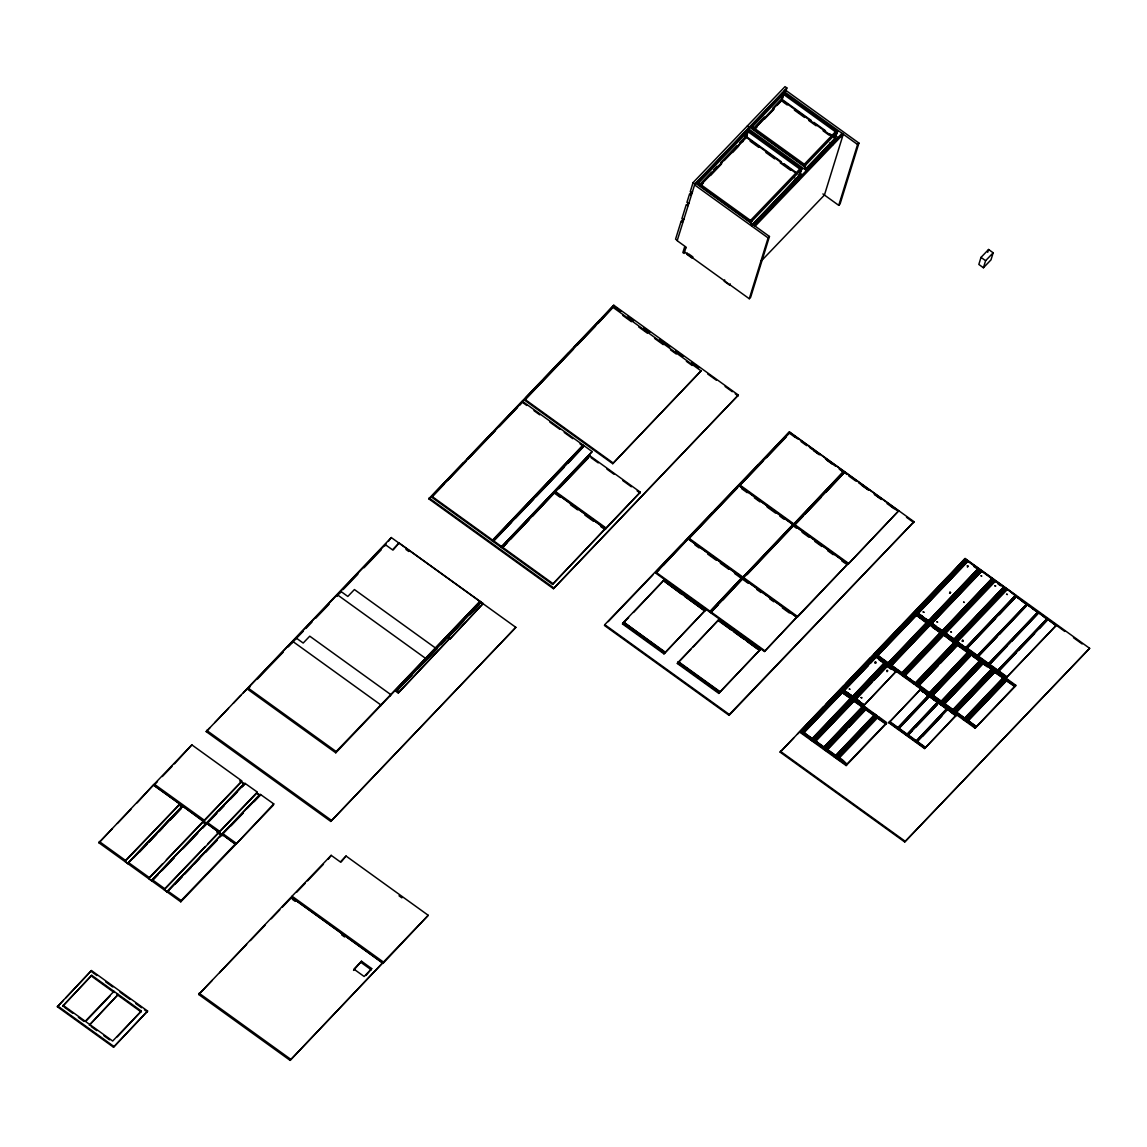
<?xml version="1.0" encoding="UTF-8"?>
<svg xmlns="http://www.w3.org/2000/svg" width="1147" height="1147" viewBox="0 0 1147 1147"><rect width="100%" height="100%" fill="white"/><g stroke="black" fill="none" stroke-linecap="round" stroke-linejoin="round"><path stroke-width="1.5" d="M887.491 671.511L886.817 671.583M206.947 824.134L182.631 806.054L183.047 807.33M222.26 835.604L222.088 834.399M260.756 795.416L260.226 794.269L273.746 803.904L273.344 805.18L235.737 844.45L222.016 834.299L235.364 843.977L234.977 845.239L180.782 901.814L167.003 891.879L168.15 892.122L167.62 890.932L181.183 900.538L180.782 901.814M681.662 221.428L684.128 218.905M685.791 247.967L684.573 247.078L682.866 252.584L684.099 253.458L686.064 247.121L677.174 240.712L694.896 183.95L749.091 127.374L747.256 126.055L693.06 182.617L690.222 191.793L691.741 192.667L691.053 195.148L689.548 194.001L686.924 202.431L688.472 203.435L687.77 205.786L686.25 204.639L681.848 218.848C684.372 218.747 682.694 224.339 681.175 221.07L675.569 239.15L677.404 240.483M690.035 194.359L692.501 191.836M98.886 842.773L153.469 784.921L179.62 803.775L179.047 804.592L181.843 806.671L127.575 863.447L98.886 842.773L112.435 828.621M57.35 1006.722L91.445 970.548L147.605 1011.052L113.51 1047.211L57.35 1006.722L63.386 1000.413M91.731 975.308L62.784 1006.091L91.731 975.308L141.353 1011.081L117.195 1036.888M65.809 997.89L91.445 970.548M127.575 863.447L181.843 806.671M127.79 863.605L128.937 863.849L128.693 862.702L149.21 877.498L148.651 878.33L151.375 880.609L127.79 863.605L182.043 806.814M153.469 784.921L137.066 802.9M206.675 823.288L153.841 785.408L154.228 784.132L191.85 744.862L241.773 780.863C238.347 781.681 250.275 787.258 239.68 780.906M89.28 1025.203L118.227 994.406L90.484 1023.956M113.682 992.169L113.94 991.323L85.251 1021.26M191.85 744.862L174.459 763.873M151.576 880.753L205.843 823.976L151.576 880.753L166.788 891.721L221.056 834.944L218.174 832.736L219.579 831.26L207.234 822.413L207.105 823.546L216.812 813.409M206.202 731.6L391.27 537.542L515.849 627.352L330.78 821.424L206.202 731.6L209.915 727.714M113.51 1047.211L147.605 1011.052M166.788 891.721L164.064 889.441L164.638 888.624L152.479 879.849L152.723 881.011L151.648 880.552M154.228 784.132L204.166 820.134C200.108 820.635 209.299 826.528 202.79 822.041M247.652 689.261L248.039 687.999L336.171 751.543L335.77 752.805L247.652 689.261L250.118 686.695M245.272 783.931L244.755 783.172L257.2 791.989L256.627 792.806L259.423 794.885L221.744 834.356L206.589 823.188L244.211 783.917L244.856 784.362M221.056 834.944L216.84 832.163M221.185 835.303L222.031 835.589M221.744 834.356L206.589 823.188M292.299 642.65L292.7 641.374L380.818 704.918L380.431 706.194M295.639 639.166L296.026 637.904L303.181 643.051L309.762 636.184L390.74 694.566L390.353 695.842M235.737 844.45L273.746 803.904M259.423 794.885L256.598 793.093M198.703 994.492L291.281 896.983L382.682 962.878L290.105 1060.373L198.703 994.492L212.224 980.37M336.96 596.024L337.347 594.763L425.48 658.306L425.093 659.568M340.286 592.555L340.688 591.279L347.828 596.44L354.423 589.558L435.401 647.955L435 649.216M384.948 545.929L385.335 544.667L392.489 549.814L399.07 542.947L480.048 601.329L335.77 752.805M391.27 537.542L388.389 541.398M399.07 542.947L393.192 549.943M292.041 896.194L291.653 897.456L383.041 963.351L428.247 915.306L346.036 856.035L340.358 861.956L331.168 855.332L292.041 896.194L383.442 962.075L383.041 963.351M428.849 498.873L613.788 305.231L738.367 395.055L553.428 588.698L428.849 498.873L463.546 462.642M330.78 821.424L515.849 627.352M431.645 497.181L522.731 401.522L583.178 445.108L492.092 540.767L431.645 497.181L443.918 484.364M331.168 855.332L328.343 859.16M396.217 691.512L447.545 637.072L449.581 638.549L398.253 692.989L396.217 691.512L411.974 675.053M346.036 856.035L341.103 862.042M398.253 692.989L449.581 638.549M290.105 1060.373L382.682 962.878M447.545 637.072L441.079 644.671M447.904 637.546L481.066 602.06L483.116 603.537L449.954 639.022L447.904 637.546L463.689 621.072M520.021 404.934L522.731 401.522M449.954 639.022L483.116 603.537M524.595 400.16L612.957 307.339L701.075 370.882L612.713 463.689L524.595 400.16L573.529 349.061M353.548 970.405L361.506 961.229L371.714 968.598L365.922 975.509M492.092 540.767L583.178 445.108M493.124 541.513L584.21 445.839L592.167 451.588L501.081 547.248L493.124 541.513L511.533 522.286M480.679 603.336L481.066 602.06M501.081 547.248L592.167 451.588M502.099 547.979L554.818 492.378L605.258 528.753L552.553 584.353L502.099 547.979L506.988 542.889M532.595 516.15L554.818 492.378M555.578 491.59L555.32 492.436L605.759 528.81L640.313 492.163L589.859 455.803L555.578 491.59L606.017 527.964L605.759 528.81M612.957 307.339L598.003 323.511M602.376 317.719L613.788 305.231M584.21 445.839L567.994 463.345M589.601 456.649L589.859 455.803M552.553 584.353L605.258 528.753M553.428 588.698L738.367 395.055M612.713 463.689L701.075 370.882M687.211 252.856L686.781 254.261L692.401 258.319L692.831 256.899L688.616 253.874M742.869 141.698L743.156 140.78M746.769 132.507L745.464 136.737L744.847 136.292M747.242 132.034L749.651 127.217L807.76 169.111M746.597 130.658L748.274 131.059L746.525 136.694L700.014 185.255M604.756 624.671L604.483 625.502L729.076 715.327L914.016 521.699L789.423 431.874L604.756 624.671L729.334 714.481L729.076 715.327M724.689 279.882L724.259 281.287L729.865 285.331L730.309 283.926M781.322 96.391L782.24 93.437L781.537 98.112M783.487 95.258L782.168 99.488L753.851 129.052M785.881 91.115L786.856 87.946L785.021 86.627L747.4 125.883L749.249 127.217L786.856 87.946M663.97 653.862L705.262 610.462L663.941 580.138L705.849 609.559L663.97 653.862L622.506 623.968L623.222 622.649L664.543 652.973L623.222 622.649M684.802 596.497L704.817 610.935L663.482 580.611L623.681 622.176L665.002 652.5M750.869 224.152L751.744 221.328L750.066 220.927L800.248 168.537L801.022 169.899L799.273 175.534M655.797 573.17L688.085 538.904L741.894 577.701L709.62 611.968L655.797 573.17L659.496 569.313M684.53 252.053L749.278 298.736L768.103 237.902L769.465 236.483L695.842 183.391L694.48 184.825L768.103 237.902M769.465 236.483L750.64 297.317L749.278 298.736M663.482 580.611L681.935 594.433M664.4 579.665L633.517 612.469M800.334 177.341L797.05 182.144L794.211 180.093M801.925 168.939L750.841 222.274L696.415 183.033L747.5 129.697L801.925 168.939L798.728 177.298L798.398 175.935M688.085 538.904L663.195 565.457M688.573 538.961L739.012 485.726L792.835 524.523L792.563 525.369L742.396 577.758L688.573 538.961L737.535 487.848M804.692 167.978L805.567 165.154L803.875 164.738L835.891 131.317L836.665 132.679L834.916 138.314L834.758 137.396M834.658 139.16L834.371 140.077L837.582 131.733L783.143 92.491L750.224 126.858L804.649 166.1L837.582 131.733M829.711 133.755L835.374 137.841L835.116 138.687L805.567 169.541M731.055 629.846L718.194 620.57L718.782 619.681L760.69 649.102L718.796 693.405L677.347 663.511L678.063 662.192L719.384 692.501L678.063 662.192M677.92 662.608L718.323 620.154L759.658 650.464L746.783 641.187M840.995 136.694L842.041 133.324L753.937 225.285M738.754 486.572L739.012 485.726M739.514 485.783L789.953 432.548L843.762 471.345L793.323 524.58L739.514 485.783L762.769 461.51M705.262 610.462L705.849 609.559M709.62 611.968L741.894 577.701M710.638 612.713L742.912 578.446L796.735 617.244L764.447 651.51L710.638 612.713L718.022 604.999M822.901 193.929L838.729 205.342L857.569 144.508L858.931 143.088L785.294 89.996L783.931 91.43L857.569 144.508M858.931 143.088L840.091 203.922L838.729 205.342M693.261 646.894L719.226 619.208M742.396 577.758L792.835 524.523M722.954 599.852L742.912 578.446M743.672 577.644L743.414 578.489L797.222 617.301L847.662 564.066L793.853 525.269L743.672 577.644L797.48 616.455L797.222 617.301M789.423 431.874L763.142 459.89M789.953 432.548L789.695 433.394L795.358 437.48M718.796 693.405L719.513 692.085M759.787 650.048L719.843 692.028L678.379 662.134M793.323 524.58L843.762 471.345M747.084 574.661L793.853 525.269M794.341 525.312L844.794 472.091L898.603 510.888L848.163 564.123L794.341 525.312L802.914 516.379M760.69 649.102L760.103 649.991L718.653 620.097M764.447 651.51L796.735 617.244M844.794 472.091L826.17 492.092M780.132 752.145L965.071 558.503L1089.65 648.327L904.711 841.97L780.132 752.145L793.767 737.908M848.163 564.123L898.603 510.888M850.472 698.58L842.299 692.688L850.916 698.107L842.758 692.215L843.332 691.326L851.504 697.204L851.246 698.05L810.9 740.173L800.176 732.446L840.78 689.476L842.113 690.437L841.525 691.34L840.206 690.379M801.638 732.976L802.226 732.073L800.893 731.126L802.871 733.851C809.596 734.697 819.359 745.765 803.316 733.377M802.556 732.03L841.21 691.383L839.876 690.422L841.081 691.813L802.556 732.03L801.223 731.069M802.871 733.851L803.445 732.962M811.488 739.27L803.904 732.489L842.428 692.272M810.9 740.173L811.617 738.854M811.947 738.797L850.601 698.165M862.214 707.054L854.042 701.161L862.673 706.581L854.501 700.688L855.089 699.785L863.247 705.677L862.988 706.523L822.643 748.633L811.933 740.905L852.522 697.95L853.855 698.91L853.268 699.799L851.949 698.838M813.381 741.435L813.969 740.546L812.635 739.586L814.614 742.324C821.338 743.156 831.102 754.239 815.058 741.851M814.298 740.489L852.952 699.856L851.619 698.896L852.823 700.272L814.298 740.489L812.965 739.543M814.614 742.324L815.202 741.421M823.231 747.744L815.646 740.948L854.171 700.731M828.306 703.082L840.78 689.476M822.643 748.633L823.36 747.314M841.411 689.118L842.744 690.064L841.411 689.118L873.555 655.267L874.889 656.227L842.744 690.064M823.689 747.271L862.343 706.624M847.146 692.444L852.594 696.372L844.092 690.537L876.107 657.102L884.28 662.995L852.45 696.788L841.869 688.644L844.421 690.48M841.525 691.34L842.113 690.437M863.691 707.312L865.01 708.273L865.598 707.369L864.279 706.409L823.675 749.378L834.385 757.106L874.731 714.997L874.989 714.151L866.831 708.258L866.243 709.147L874.415 715.04L865.784 709.62L873.957 715.513M825.123 749.909L825.711 749.005L824.392 748.059L826.356 750.798C833.08 751.629 842.844 762.698 826.801 750.31M842.758 692.215L843.332 691.326M826.041 748.962L864.695 708.316L863.361 707.355L864.566 708.746L826.041 748.962L824.707 748.002M826.356 750.798L826.944 749.894M834.973 756.203L827.388 749.421L865.913 709.204M981.015 257.387L978.835 264.441L983.423 267.753L990.994 259.853L993.173 252.799L988.585 249.487L981.015 257.387L985.603 260.699L983.423 267.753M987.71 252.311L988.585 249.487M850.916 698.107L851.504 697.204M852.135 696.846L884.28 662.995M834.385 757.106L835.102 755.787M811.933 740.905L852.522 697.95M853.153 697.577L854.486 698.537L853.153 697.577L885.298 663.74L886.631 664.687L854.615 698.107M835.432 755.73L874.086 715.097M864.207 705.262L855.834 698.996L887.85 665.575L896.022 671.468L864.207 705.262L853.612 697.104L860.25 701.892M885.699 723.986L877.527 718.094L886.158 723.513L877.985 717.621L878.573 716.717L886.731 722.61L886.473 723.456L846.142 765.565L835.417 757.837L876.021 714.882L877.34 715.843L876.752 716.732L875.433 715.771M853.268 699.799L853.855 698.91M836.866 758.368L837.453 757.479L836.134 756.518L836.866 758.368L838.099 759.257L838.686 758.368L846.715 764.676L838.686 758.368M854.501 700.688L855.089 699.785M837.783 757.421L876.437 716.789L875.104 715.828L876.308 717.205L837.783 757.421L836.45 756.475M838.099 759.257L846.4 764.719L846.142 765.565M847.174 764.203C830.385 752.805 843.346 758.353 846.715 764.676M872.838 656.586L875.519 658.005M873.555 655.267L874.76 656.643M914.073 613.258L915.392 614.218L915.98 613.315L914.661 612.369L874.057 655.324L886.817 664.529L927.163 622.405L927.421 621.559L917.213 614.204L916.625 615.093L926.833 622.463L916.295 615.15L926.389 622.936M875.505 655.855L876.093 654.966L874.774 654.005L876.738 656.744C883.62 657.934 897.169 671.31 878.473 657.188M876.423 654.908L915.077 614.262L913.743 613.315L914.948 614.692L876.423 654.908L875.089 653.948M876.107 657.102L870.745 662.995M876.738 656.744L877.326 655.84M887.405 663.626L877.77 655.367L916.295 615.15M862.673 706.581L863.247 705.677M863.877 705.305L896.022 671.468M827.331 745.55L864.279 706.409M865.01 708.273L865.598 707.369M866.243 709.147L866.831 708.258M885.298 663.74L886.502 665.117L854.486 698.537M886.502 665.117L887.534 663.21M887.864 663.152L926.518 622.52M932.511 627.352L940.626 632.398L930.403 625.043L930.991 624.14L941.214 631.51L940.941 632.355L900.61 674.465L887.835 665.26L888.552 663.941L890.516 666.679C899.449 669.26 911.879 681.762 890.975 666.206M874.114 680.214L887.85 665.575M889.757 665.317L888.552 663.941M888.882 663.884L927.536 623.251L928.855 624.212L890.201 664.844L888.423 664.371M889.298 665.79L889.886 664.902M874.415 715.04L874.989 714.151M890.201 664.844L928.855 624.212M890.516 666.679L891.104 665.776M853.755 738.697L876.021 714.882M901.184 673.561L891.563 665.303L930.088 625.086L940.167 632.872M876.752 716.732L877.34 715.843M877.985 717.621L886.158 723.513M878.573 716.717L877.211 716.258M899.721 628.527L914.661 612.369M915.277 611.996L965.588 559.191L966.792 560.568L916.611 612.957L915.406 611.566L928.367 621.144L978.362 568.382L968.154 561.026L917.973 613.416L928.497 620.728L925.944 618.878M915.392 614.218L915.98 613.315M916.611 612.957L966.921 560.137M916.625 615.093L917.213 614.204M900.61 674.465L901.313 673.146M901.642 673.088L940.296 632.456M954.992 641.445L954.404 642.334L944.196 634.979L944.784 634.076L954.992 641.445L954.734 642.291L914.388 684.401L901.628 675.196L902.345 673.877L903.664 674.837L903.09 675.741L904.309 676.615L904.897 675.726L914.976 683.512L904.897 675.726M903.535 675.268L902.345 673.877M902.66 673.834L941.314 633.187L942.648 634.148L903.994 674.78L902.216 674.307M903.09 675.741L903.664 674.837M888.853 722.768L920.396 689.562L928.439 695.871L897.026 728.66L888.853 722.768L920.396 689.562M903.994 674.78L942.648 634.148M904.309 676.615L914.646 683.555L914.388 684.401M905.212 675.669L915.435 683.038L905.212 675.669L943.866 635.037L953.96 642.822L943.866 635.037M926.833 622.463L927.421 621.559M928.726 624.628L927.536 623.251M928.052 621.201L978.362 568.382M927.851 623.194L928.439 622.305L929.773 623.265L929.185 624.154L927.407 623.667M928.439 622.305L909.843 642.291M929.07 621.932L979.38 569.127L980.714 570.088L930.389 622.893L929.07 621.932L929.701 621.559M929.185 624.154L929.773 623.265M897.026 728.66L928.253 695.498L920.08 689.605L928.568 695.44M930.389 622.893L980.714 570.088M930.088 625.086L891.434 665.733M898.044 729.392L929.586 696.186L937.629 702.494L906.216 735.284L898.044 729.392L929.586 696.186M930.403 625.043L930.991 624.14M942.16 631.079L931.751 623.351L981.932 570.962L992.141 578.332L942.16 631.079L929.199 621.516M918.546 686.078L915.679 684.3L915.406 685.146L928.181 694.336L968.785 651.381L958.562 644.026L957.989 644.915L968.197 652.285L957.659 644.972L919.134 685.189L928.755 693.448L918.675 685.662L928.755 693.448M917.328 685.203L916.123 683.827M916.453 683.77L955.107 643.123L956.426 644.084L917.772 684.73L915.994 684.243M916.869 685.677L917.457 684.773M917.772 684.73L956.426 644.084M918.087 686.551L918.675 685.662M906.216 735.284L937.443 702.122L929.271 696.229L937.759 702.079M907.234 736.03L938.776 702.81L946.949 708.703L915.406 741.908L907.234 736.03L912.08 730.983M940.626 632.398L941.214 631.51M942.519 634.563L941.314 633.187M941.83 631.137L992.141 578.332M941.644 633.144L942.232 632.241L943.551 633.201L942.977 634.09L941.185 633.617M942.232 632.241L941.959 633.087L949.056 638.205M965.071 558.503L952.411 572.296M942.848 631.868L993.159 579.063L994.492 580.024L944.182 632.829L942.848 631.868L948.583 635.209M943.307 631.395L962.304 611.867M965.588 559.191L966.792 560.568M942.977 634.09L943.551 633.201M944.182 632.829L994.492 580.024M944.196 634.979L954.533 641.919M944.784 634.076L943.422 633.617M951.307 637.173L954.032 639.137L945.544 633.287M917.829 613.831L968.154 561.026M928.181 694.336L928.898 693.017M929.213 692.974L967.867 652.328M972.67 656.313L979.939 660.744L971.767 654.851L972.355 653.962L980.527 659.855L980.255 660.701L939.923 702.81L929.199 695.082L929.916 693.763L931.88 696.501C938.604 697.333 948.368 708.402 932.339 696.028M931.106 695.139L929.916 693.763M915.406 741.908L946.633 708.746L938.461 702.867L946.949 708.703M930.231 693.706L968.885 653.073L970.219 654.019L931.565 694.666L929.787 694.179M930.661 695.612L931.235 694.724M955.695 715.8L947.651 709.491L916.424 742.654L924.597 748.547L956.01 715.742L947.967 709.434L956.139 715.327M931.565 694.666L970.219 654.019M931.88 696.501L932.468 695.598M940.497 701.907L932.912 695.125L971.437 654.908L979.481 661.217M953.573 639.61L1003.883 586.791L995.725 580.898L945.4 633.718M942.992 631.452L954.032 639.137M954.591 640.341L1004.915 587.536L1006.234 588.483L955.924 641.302L954.591 640.341L965.645 648.026L954.734 639.911M955.05 639.868L988.743 604.971M956.297 644.514L955.107 643.123M955.422 643.08L956.01 642.177L957.344 643.137L956.756 644.041L954.978 643.553M955.924 641.302L1006.234 588.483M919.077 681.318L956.01 642.177M979.38 569.127L957.085 592.97M965.774 647.596L957.286 641.761M924.597 748.547L955.824 715.384M956.756 644.041L957.344 643.137M940.669 662.98L957.659 644.972M939.923 702.81L940.64 701.491M940.956 701.434L979.61 660.801M957.989 644.915L958.562 644.026M952.254 710.38L944.669 703.598L983.194 663.382L991.682 669.217L983.509 663.324L984.097 662.421L992.27 668.314L951.666 711.283L940.941 703.541L941.658 702.222L943.623 704.961C950.361 705.806 960.125 716.875 944.081 704.487M981.932 570.962L931.622 623.782M942.848 703.613L941.658 702.222M941.974 702.179L980.628 661.532L981.961 662.493L943.307 703.14L941.529 702.652M942.404 704.086L942.977 703.183M943.307 703.14L981.961 662.493M943.623 704.961L944.21 704.072M904.711 841.97L1089.65 648.327M965.315 648.069L1015.625 595.264L1007.467 589.372L957.157 642.177M976.427 656.586L1026.608 604.211L976.427 656.586L966.204 649.231L1016.199 596.469L1026.278 604.254L1016.199 596.469M947.967 709.434L956.01 715.742M968.197 652.285L968.785 651.381M970.09 654.45L968.885 653.073M969.215 653.016L969.803 652.113L971.122 653.073L970.548 653.976L968.756 653.489M951.666 711.283L952.383 709.964M969.803 652.113L951.207 672.113M993.159 579.063L967.193 606.749M952.698 709.907L991.352 669.26M1002.965 678.149L994.793 672.271L1003.424 677.676L995.252 671.798L995.84 670.895L1004.012 676.787L1003.74 677.633L963.408 719.743L952.684 712.015L953.401 710.696L955.365 713.434C962.104 714.266 971.867 725.334 955.824 712.961M970.548 653.976L971.122 653.073M954.591 712.072L953.401 710.696M953.716 710.638L992.384 670.006L993.703 670.952L955.05 711.599L953.272 711.111M971.437 654.908L932.783 695.555M954.146 712.545L954.72 711.656M971.767 654.851L972.355 653.962M955.05 711.599L993.703 670.952M955.365 713.434L955.953 712.531M963.996 718.854L956.412 712.058L994.936 671.841M977.445 657.331L1027.425 604.569L1037.834 612.312L987.653 664.687L977.445 657.331L997.03 636.886M979.939 660.744L980.527 659.855M981.832 662.909L980.628 661.532M953.903 639.553L1003.883 586.791M980.957 661.489L981.545 660.586L982.864 661.547L982.291 662.436L980.499 661.962M981.545 660.586L977.617 665.26M963.408 719.743L964.125 718.423M1004.915 587.536L993.646 599.867M964.441 718.366L1003.095 677.734M982.291 662.436L982.864 661.547M1014.708 686.623L1006.55 680.73L1015.167 686.15L1006.994 680.257L1007.582 679.354L1015.755 685.246L1015.496 686.092L975.151 728.216L964.426 720.474L965.143 719.155L967.107 721.893C973.846 722.739 983.61 733.808 967.566 721.42M966.333 720.545L965.143 719.155M965.459 719.112L1004.127 678.465L1005.446 679.425L966.792 720.072L965.014 719.585M944.526 704.014L983.194 663.382M965.889 721.019L966.477 720.115M983.509 663.324L984.097 662.421M966.792 720.072L1005.446 679.425M1007.467 589.372L1015.511 595.91M967.107 721.893L967.695 721.004M975.739 727.313L968.154 720.531L1006.679 680.314M987.653 664.687L1037.505 612.355L1027.425 604.569M988.671 665.432L1038.666 612.67L1047.025 618.936L996.843 671.325L988.671 665.432L1007.037 646.263M991.682 669.217L992.27 668.314M993.574 671.382L992.384 670.006M992.7 669.948L993.288 669.059L994.607 670.006L994.033 670.909L992.241 670.422M1015.625 595.264L965.645 648.026M975.151 728.216L975.868 726.897M983.251 680.114L993.288 669.059M976.183 726.84L1014.837 686.193M1037.834 612.312L1016.514 596.426L999.252 614.735M994.033 670.909L994.607 670.006M995.252 671.798L995.84 670.895M996.843 671.325L1046.709 618.979L1038.666 612.67M997.861 672.056L1047.856 619.294L1056.215 625.559L1006.034 677.949L997.861 672.056L1016.228 652.887M1003.424 677.676L1004.012 676.787M1005.317 679.856L1004.127 678.465M1004.442 678.422L1005.03 677.519L1006.363 678.479L1005.776 679.368L1003.983 678.895M1005.03 677.519L964.426 720.474M1005.776 679.368L1006.363 678.479M1006.034 677.949L1055.9 625.602L1047.856 619.294M1006.994 680.257L1007.582 679.354M1015.167 686.15L1015.755 685.246M1064.76 631.423L1038.981 612.613L1011.926 641.144M699.957 184.251L711.642 172.036M782.856 93.882L783.917 93.839L751.902 127.274L751.127 125.912M748.274 131.059L698.093 183.448L697.319 182.086M713.434 170.172L717.133 166.315M720.818 162.458L736.833 145.741M739.786 142.644L745.908 136.264L781.322 161.784M753.593 128.263L764.361 117.008M772.734 108.262L781.566 99.043L811.302 120.492M702.208 183.549L721.778 163.103M724.23 160.551L746.267 137.54M756.059 127.331L773.293 109.323M776.992 105.467L781.91 100.334M700.688 185.742L703.14 183.176M710.48 175.52L721.506 164.021M732.517 152.522L738.639 146.128M754.54 129.525L757.006 126.959M764.389 119.245L774.239 108.965M689.204 202.489L686.752 205.284M117.367 823.474L130.916 809.338M153.841 785.408L157.483 781.594M162.329 776.533L172.036 766.397M467.273 458.757L492.063 432.878M495.776 429.007L523.046 400.532M525.527 397.952L541.642 381.134M544.122 378.539L568.912 352.659M573.858 347.484L599.895 320.314M214.876 722.538L228.511 708.301M233.472 703.125L240.899 695.369M243.379 692.774L385.922 543.979M257.487 678.995L283.338 652.012M288.255 646.879L303.382 631.094M305.833 628.513L311.998 622.09M315.683 618.247L329.218 604.111M336.601 596.411L340.645 592.182M343.111 589.601L357.878 574.188M364.029 567.765L381.248 549.786M447.602 480.521L466.012 461.309M468.463 458.743L495.461 430.555M499.146 426.713L517.555 407.486M577.199 345.233L595.565 326.063M125.31 860.694L179.635 804.19M99.273 841.497L125.424 860.35L125.095 861.397L179.29 804.821M133.511 857.913L160.609 829.625M163.06 827.059L181.541 807.76M139.447 852.192L146.83 844.479M149.296 841.898L156.695 834.184M159.146 831.618L162.845 827.761M170.243 820.048L181.326 808.463M751.988 224.884L799.731 175.061L751.729 225.73M805.825 168.695L835.374 137.841M752.891 225.185L795.731 180.452M806.742 168.953L831.374 143.246M833.339 142.888L835.991 140.12M760.776 219.12L773.092 206.259M781.709 197.255L789.107 189.542M791.559 186.961L796.491 181.828M808.248 169.555L824.994 152.064M835.704 141.038L836.837 139.848L833.998 137.798M755.17 226.174L843.274 134.199L824.435 195.033L760.805 261.459M149.11 877.856L162.659 863.705M166.344 859.849L203.291 821.281M204.051 820.492L241.673 781.222M148.881 878.559L203.076 821.983M203.836 821.195L241.458 781.924M151.375 880.609L205.628 823.818M206.331 823.245L244.01 783.759M206.532 823.388L244.942 783.573M152.15 880.91L158.315 874.487M162.014 870.63L174.33 857.77M182.947 848.766L197.728 833.339M202.646 828.191L206.345 824.335M219.235 810.886L224.095 805.811M230.16 799.473L237.443 791.874M242.289 786.813L244.727 784.276M515.218 518.444L533.627 499.217M536.079 496.665L564.31 467.187M164.523 888.968L205.17 846.543M207.636 843.963L218.719 832.392M219.478 831.604L257.086 792.333M164.308 889.671L218.504 833.095M219.249 832.306L256.871 793.036M167.003 891.879L221.256 835.088M221.945 834.514L259.623 795.029M167.734 891.276L196.123 861.755M199.822 857.899L217.055 839.891M219.521 837.324L221.988 834.758M222.747 833.955L243.365 812.42M247.006 808.621L260.355 794.685M174.961 884.323L182.359 876.595M184.825 874.028L190.975 867.605M194.675 863.748L199.592 858.601M205.757 852.178L216.84 840.593M231.02 825.797L243.15 813.137M254.075 801.724L260.14 795.401M510.644 539.076L528.939 519.964M558.99 488.608L588.382 457.925M181.183 900.538L235.364 843.977M336.171 751.543L480.048 601.329M418.038 668.73L437.451 648.471M469.754 614.735L479.46 604.598M86.183 1020.859L110.098 995.911M141.353 1011.081L112.678 1041.032L63.042 1005.245M606.017 527.964L640.313 492.163M219.607 972.67L246.648 944.44M250.333 940.597L265.086 925.199M271.222 918.776L279.825 909.8M282.291 907.234L290.894 898.244M296.543 892.352L305.102 883.419M307.554 880.867L323.44 864.264M608.211 621.631L652.829 575.048M656.543 571.163L681.332 545.284M685.046 541.398L712.316 512.938M714.796 510.343L758.181 465.065M766.44 457.667L786.025 437.222M622.506 623.968L628.628 617.588M985.603 260.699L993.173 252.799M361.506 961.229L353.936 969.129L364.144 976.498L371.714 968.598M805.366 513.813L821.281 497.21M383.442 962.075L428.247 915.306M677.347 663.511L690.809 649.446M797.48 616.455L847.662 564.066M729.334 714.481L914.016 521.699M797.48 734.037L823.503 706.853M825.983 704.272L843.346 686.15M845.826 683.569L870.602 657.69M874.329 653.804L900.352 626.635M904.08 622.749L947.451 577.471M800.176 732.446L825.854 705.634M841.74 689.06L849.884 680.558M853.583 676.687L870.86 658.65M877.727 651.496L897.284 631.079M954.333 571.521L915.736 611.523L923.392 617.043M956.784 568.955L965.014 560.08L967.566 561.93M842.873 689.648L874.889 656.227M803.775 732.904L842.299 692.688M843.963 690.953L868.351 665.504M877.641 655.797L916.166 615.581M854.228 696.745L875.204 674.852M878.903 670.981L884.71 664.629L891.348 669.418M887.835 665.26L904.954 647.395M935.034 615.996L954.634 595.522M815.517 741.378L854.042 701.161M855.705 699.426L871.72 682.709M827.259 749.837L846.529 729.736M848.938 727.227L865.784 709.62M901.628 675.196L937.07 638.191M835.417 757.837L850.085 742.525M839.002 758.31L877.656 717.664M915.564 682.608L954.089 642.392M919.005 685.605L938.26 665.504M847.303 763.773L885.828 723.556M966.204 649.231L995.582 618.563M929.199 695.082L946.304 677.217M1027.296 604.999L999.467 634.334M915.693 727.198L937.443 704.487M940.941 703.541L953.171 690.781M955.609 688.229L972.728 670.364M922.475 736.345L941.802 716.158M952.684 712.015L978.348 685.218M956.268 712.488L994.793 672.271M1047.727 619.724L1039.483 628.613M1018.679 650.335L1034.58 633.718M968.025 720.947L1006.55 680.73M967.624 567.163L967.437 567.192M222.518 834.672L222.661 833.525L236.124 843.174M835.446 131.79L783.458 94.326L781.724 99.961L832.249 136.393M835.016 135.489L837.855 137.54M813.94 122.385L825.482 130.715M782.899 101.839L787.229 104.965M794.369 110.112L804.563 117.467M808.721 120.464L816.105 125.783M823.073 130.815L829.109 135.16M829.869 142.873L832.708 144.923M752.36 126.801L804.334 164.265M748.288 128.636L806.398 170.53M799.789 169.01L747.815 131.532L746.066 137.181L796.606 173.613M799.373 172.71L802.212 174.76M784.061 163.763L795.617 172.093M798.341 175.018L801.194 177.068M750.109 141.124L758.798 147.389M765.895 152.508L774.684 158.845M780.247 162.845L790.57 170.286M794.814 178.029L797.695 180.108M698.537 182.975L750.525 220.453M693.06 182.617L694.896 183.95M613.53 306.077L620.771 311.296M628.011 316.529L633.804 320.701M643.94 328.013L649.747 332.186M659.883 339.498L670.02 346.81M675.812 350.996L683.053 356.215M691.756 362.481L698.996 367.7M707.685 373.965L716.373 380.231M725.076 386.496L732.316 391.729M735.213 393.808L738.109 395.901M793.509 435.846L797.853 438.986M809.452 447.344L818.141 453.61M825.381 458.829L835.518 466.141M841.31 470.313L847.117 474.5M858.702 482.844L867.39 489.109M874.631 494.343L880.423 498.515M890.574 505.827L896.366 509.999M906.503 517.311L913.743 522.545M968.011 561.442L992.012 578.748M992.327 579.192L1003.754 587.221M1004.772 587.952L1006.105 588.913M1073.449 637.689L1082.151 643.954M801.022 441.566L806.685 445.653M813.768 450.757L819.431 454.843M826.514 459.947L832.177 464.033M839.26 469.137L843.504 472.191M848.78 475.991L855.863 481.095M861.526 485.181L868.609 490.285M874.272 494.371L881.355 499.475M887.018 503.562L894.101 508.666M973.946 566.518L977.774 569.285M978.792 570.016L981.345 571.866M992.585 579.966L995.137 581.801M997.861 583.766L1000.585 585.73M1004.328 588.425L1006.88 590.275M622.807 315.468L631.467 321.719M638.693 326.938L647.367 333.175M654.579 338.394L663.253 344.645M670.479 349.849L676.257 354.007M686.365 361.305L692.143 365.477M966.921 647.912L977.144 655.267M978.162 656.012L988.37 663.367M989.388 664.113L997.56 669.991M998.578 670.737L1006.751 676.63M930.848 622.42L935.909 626.061M938.461 627.896L941.013 629.746M966.792 648.327L977 655.697M978.033 656.428L988.241 663.798M989.259 664.529L997.431 670.422M998.449 671.153L1006.622 677.045M739.772 484.937L793.595 523.735M794.613 524.48L848.422 563.277M966.348 648.801L976.556 656.17M977.574 656.901L987.782 664.271M988.8 665.002L996.972 670.895M997.99 671.626L1006.163 677.519M915.851 613.745L917.084 614.62M929.644 623.681L930.862 624.57M957.215 643.553L958.433 644.442M970.993 653.503L972.226 654.378M982.735 661.962L983.968 662.851M994.478 670.436L995.711 671.31M1006.22 678.895L1007.453 679.784M914.202 612.842L915.535 613.788M916.754 614.677L926.962 622.032M927.995 622.778L929.314 623.739M930.547 624.613L940.755 631.983M941.773 632.714L943.106 633.674M955.566 642.65L956.885 643.61M958.118 644.499L968.326 651.854M969.344 652.6L970.677 653.546M971.896 654.435L980.068 660.328M981.086 661.059L982.42 662.02M983.639 662.894L991.811 668.787M992.829 669.533L994.162 670.479M995.381 671.368L1003.553 677.26M1004.571 677.992L1005.905 678.952M1007.123 679.841L1015.296 685.72M741.593 488.608L747.256 492.694M754.339 497.798L760.002 501.884M767.085 506.988L775.573 513.125M779.831 516.179L784.075 519.247M793.595 526.115L796.419 528.15M802.083 532.237L809.165 537.341M814.829 541.427L821.912 546.531M827.575 550.617L833.238 554.704M841.74 560.826L845.984 563.894M914.388 613.201L920.066 617.301M922.905 619.337L927.163 622.405M932.439 626.219L936.683 629.287M955.752 643.023L958.591 645.073M964.269 649.159L968.512 652.227M972.212 654.894L980.255 660.701M986.635 665.303L990.664 668.199M993.03 669.905L998.392 673.762M1012.815 684.171L1015.496 686.092M957.53 645.388L966.462 651.84M983.051 663.798L987.137 666.737M524.853 399.314L612.971 462.843M875.218 653.532L876.552 654.478M877.77 655.367L887.993 662.737M889.011 663.468L890.33 664.428M891.563 665.303L901.771 672.672M902.789 673.404L904.123 674.364M916.582 683.34L917.901 684.3M919.134 685.189L929.342 692.544M930.36 693.29L931.694 694.236M932.912 695.125L941.085 701.018M942.103 701.749L943.436 702.71M944.669 703.598L952.827 709.477M953.86 710.222L955.179 711.183M956.412 712.058L964.57 717.95M965.602 718.682L966.921 719.642M968.154 720.531L976.312 726.424M874.315 654.478L875.648 655.439M876.867 656.313L887.075 663.683M888.108 664.414L889.427 665.375M890.66 666.249L900.868 673.619M901.886 674.35L903.219 675.311M915.679 684.3L916.998 685.246M918.231 686.135L928.439 693.491M929.457 694.236L930.791 695.197M932.009 696.071L940.182 701.964M941.2 702.695L942.533 703.656M943.752 704.545L951.924 710.437M952.942 711.169L954.275 712.129M955.494 713.004L963.666 718.897M964.684 719.628L966.018 720.588M967.236 721.477L975.409 727.37M522.473 402.368L526.788 405.479M533.986 410.669L539.735 414.827M549.814 422.082L559.894 429.351M564.209 432.462L572.84 438.684M580.038 443.875L582.92 445.954M878.702 659.496L884.151 663.425M887.721 665.991L895.893 671.884M920.267 689.978L922.991 691.942M925.715 693.906L928.439 695.871M929.457 696.602L937.629 702.494M940.01 704.215L946.82 709.118M591.035 457.682L598.247 462.886M606.892 469.109L614.104 474.313M622.749 480.55L631.395 486.787M637.159 490.945L640.04 493.009M688.831 538.115L742.654 576.912M694.896 544.854L699.14 547.922M707.642 554.044L716.144 560.166M720.388 563.234L728.89 569.356M734.553 573.443L741.636 578.547M742.654 579.292L748.317 583.364M756.819 589.501L761.063 592.555M769.565 598.691L773.809 601.745M782.311 607.881L789.394 612.985M889.57 721.449L897.743 727.341M898.761 728.073L906.933 733.965M907.951 734.697L916.123 740.589M917.141 741.335L925.314 747.213M889.441 721.879L897.614 727.757M898.631 728.503L906.804 734.395M907.822 735.127L915.994 741.019M917.012 741.751L925.185 747.643M888.997 722.352L897.155 728.245M898.187 728.976L906.345 734.869M907.377 735.6L915.535 741.492M916.568 742.224L924.726 748.116M844.092 690.537L852.264 696.415M855.834 698.996L864.006 704.889M841.984 690.852L843.203 691.741M853.726 699.326L854.945 700.215M865.469 707.799L866.688 708.674M840.335 689.949L841.654 690.91M842.887 691.799L851.06 697.677M852.078 698.423L853.397 699.383M854.63 700.258L862.802 706.151M863.82 706.882L865.139 707.842M866.372 708.731L874.544 714.624M875.562 715.355L876.896 716.316M840.522 690.322L844.55 693.218M847.232 695.154L851.246 698.05M852.264 698.795L857.626 702.652M864.006 707.255L866.688 709.19M869.369 711.126L874.731 714.997M875.749 715.728L881.111 719.585M883.792 721.52L886.473 723.456M554.56 493.224L560.324 497.382M570.417 504.666L577.615 509.856M584.827 515.046L593.472 521.283M600.684 526.487L604.999 529.599M656.07 572.324L709.878 611.122M710.896 611.867L764.719 650.664M663.941 580.138L705.405 610.032M718.782 619.681L760.232 649.575M665.561 581.543L672.716 586.705M679.856 591.852L688.429 598.031M694.15 602.161L701.304 607.308M718.968 620.054L721.821 622.118M727.542 626.233L734.697 631.395M741.837 636.542L746.138 639.639M756.145 646.851L758.999 648.915M733.922 631.911L743.93 639.123M801.352 730.639L802.685 731.6M803.904 732.489L812.076 738.381M813.094 739.112L814.427 740.073M815.646 740.948L823.818 746.84M824.836 747.586L826.17 748.532M827.388 749.421L835.561 755.314M836.579 756.045L837.912 757.006M800.448 731.6L801.767 732.546M803 733.435L811.173 739.328M812.191 740.059L813.51 741.019M814.743 741.908L822.915 747.787M823.933 748.532L825.252 749.478M826.485 750.367L834.658 756.26M835.676 756.991L837.009 757.952M623.681 622.176L665.131 652.07M678.508 661.719L719.972 691.612M622.764 623.122L664.228 653.016M677.605 662.665L719.069 692.559M431.903 496.336L492.364 539.922M493.382 540.667L501.339 546.402M502.372 547.133L552.811 583.508M429.107 498.027L553.686 587.852M780.39 751.299L904.969 841.124M405.909 549.427L408.805 551.506M448.305 636.284L450.341 637.746M396.604 690.25L398.654 691.713M206.589 730.324L331.168 820.148M399.013 895.778L401.894 897.857M178.903 804.807L181.771 806.886M292.342 899.291L295.252 901.384M341.663 934.848L344.573 936.941M361.119 962.505L371.327 969.86M125.095 861.397L127.647 863.247M199.105 993.216L290.492 1059.111M91.187 971.394L96.936 975.552M105.581 981.789L112.779 986.979M119.991 992.169L130.07 999.438M135.819 1003.582L141.583 1007.74M144.465 1009.819L147.346 1011.898M91.473 976.154L114.155 992.513M116.994 994.549L141.095 1011.926M64.203 1007.123L72.705 1013.245M78.383 1017.346L84.046 1021.432M91.143 1026.536L96.807 1030.637M103.904 1035.741L109.582 1039.827M57.608 1005.876L113.782 1046.365M875.003 662.866L875.749 663.038L875.003 662.866M875.261 662.02L876.007 662.192L875.29 661.948M887.004 670.493L887.764 670.665L887.032 670.407M949.573 593.114L950.318 593.314L949.573 593.114M949.831 592.268L950.576 592.469L949.831 592.268M963.623 602.218L964.369 602.419L963.652 602.132M967.294 565.93L968.039 566.131L967.294 565.93M981.086 575.866L981.832 576.066L981.115 575.794M994.865 585.802L995.61 586.002L994.865 585.802M1006.607 594.275L1007.367 594.476L1006.607 594.275M849.31 689.089L850.042 689.333L849.354 689.017M861.053 697.548L861.784 697.806L861.053 697.548M923.192 611.953L923.909 612.24L923.192 611.953M936.97 621.889L937.687 622.176L937.013 621.817M950.763 631.825L951.48 632.112L950.806 631.753M962.247 641.144L962.964 641.431L962.29 641.073M962.505 640.298L963.222 640.585L962.505 640.298"/></g></svg>
